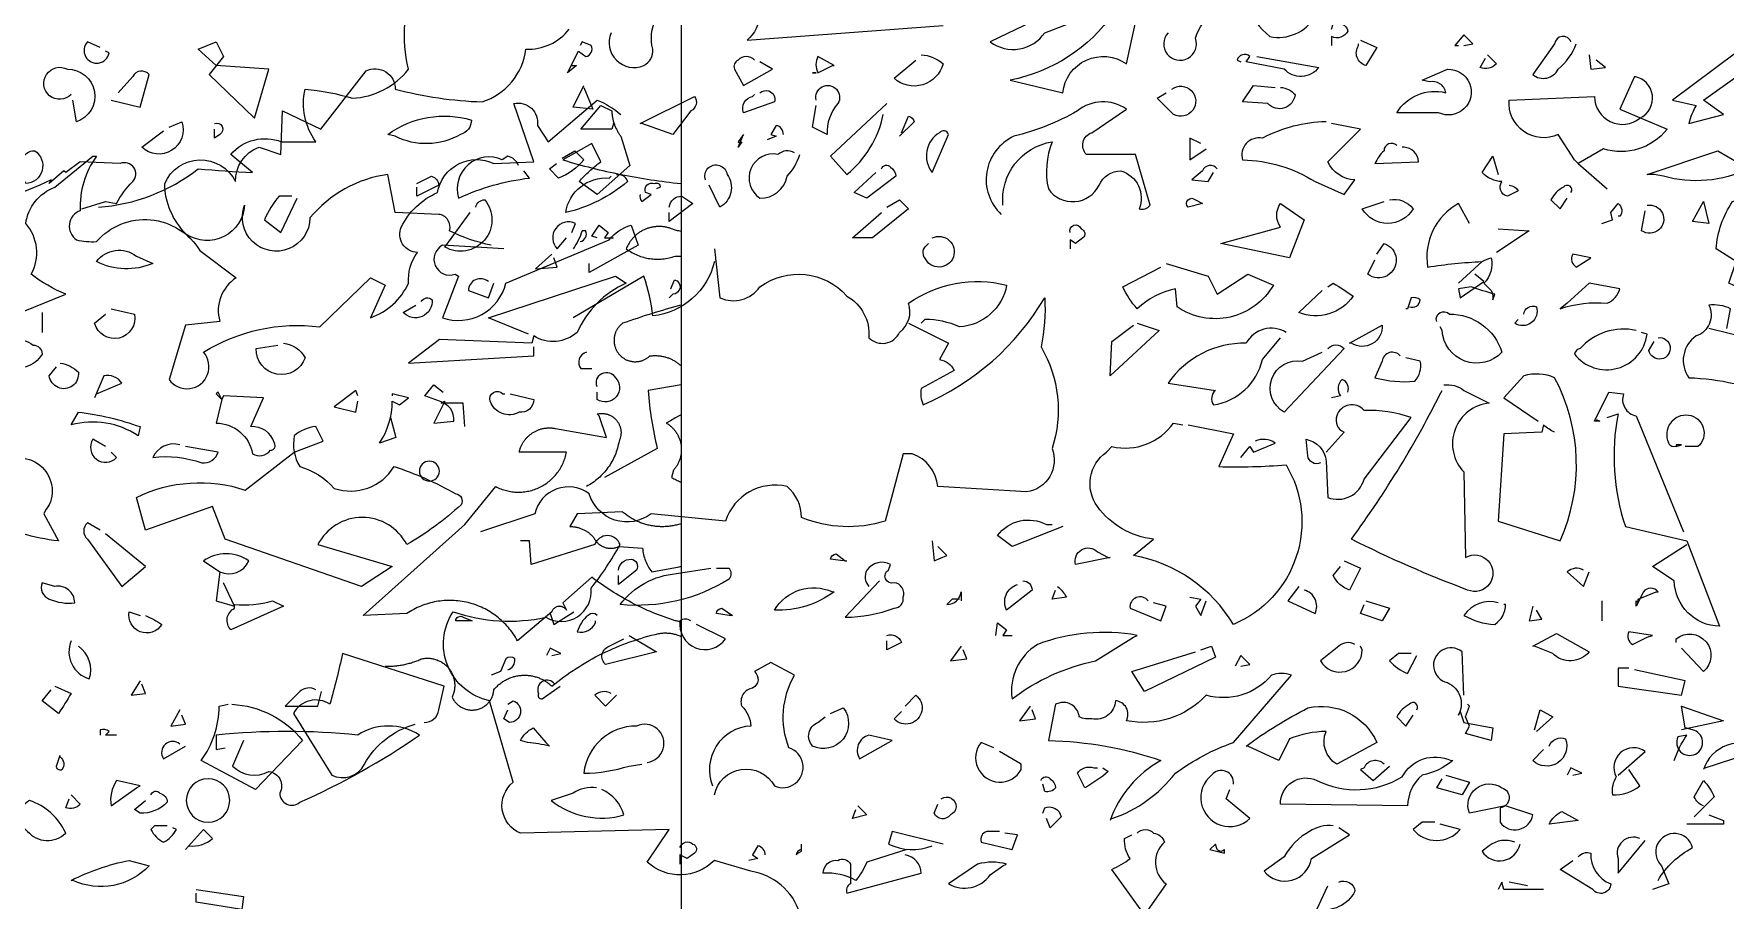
# Model space of a CAD drawing. Header units: millimetres. Extents: x -100356 to 314685, y 446 to 1273965.
# Drawn here: x 236711 to 238878, y 48665 to 49775 of the extents above; entities that cross this region are included whole.
import ezdxf
from ezdxf.xclip import XClip

# ---------------------------------------------------------------- set-up
doc = ezdxf.new("R2010")
doc.units = ezdxf.units.MM
doc.header["$XCLIPFRAME"] = 2
doc.layers.add('NAM', color=3, linetype='Continuous')
doc.layers.add('section$0$植栽2', color=74, linetype='Continuous')

# ---------------------------------------------------------------- blocks, each defined once
blk = doc.blocks.new('section$0$A$C07C5541A')
for points in [[(827, 1584.3, -0.149078), (735.7, 1619.2, -0.00444), (685.9, 1615.9), (705.8, 1632.5, 0.319336), (659.3, 1644.1), (627.8, 1644.1, 0.219635), (637.7, 1692.3, 0.051575), (594.5, 1684, -0.218246), (543.1, 1710.5, 0.076462), (546.4, 1752.1), (516.5, 1773.6), (574.6, 1786.9, 0.514618), (554.7, 1798.6, -0.140793), (511.5, 1811.8, 0.162277), (514.8, 1830.1, 0.621933), (484.9, 1798.6, -1.976807), (453.4, 1778.6), (425.1, 1816.8), (425.1, 1818.5), (433.4, 1823.5)], [(2165.6, 1549.4, 0.064346), (2203.8, 1562.7, -0.461777), (2213.7, 1577.7), (2253.6, 1579.3), (2260.2, 1614.2, -0.188416), (2331.6, 1574.4, 1.192596), (2391.4, 1586, 0.575256), (2444.6, 1559.4, 0.199295), (2464.5, 1605.9, 0.641296), (2399.7, 1607.6, 0.325729), (2378.1, 1639.1), (2358.2, 1632.5), (2356.6, 1672.3), (2321.7, 1655.7), (2280.2, 1708.9, 0.566177), (2253.6, 1692.3, -0.055374), (2173.9, 1680.6, -0.290543), (2134, 1728.8, -0.236053), (2094.2, 1747.1, 0.349014)], [(2056, 1743.8, -0.672394), (2026.1, 1713.9, -0.302765), (2017.8, 1728.8, 0.375732), (1994.5, 1775.3)], [(1926.4, 1785.3, 0.387238), (1931.4, 1737.1), (1752.1, 1750.4)], [(1546.1, 1743.8, -1.795151), (1521.2, 1738.8, 0.371094), (1474.7, 1768.7, -0.109772), (1453.1, 1740.4, -0.319199), (1411.6, 1758.7)], [(1647.4, 1765.3), (1708.9, 1735.5, -0.423386), (1659.1, 1743.8), (1637.5, 1752.1), (1644.1, 1760.4)], [(1396.7, 1747.1), (1395, 1752.1, 0.5), (1381.7, 1745.4, 0.4142), (1396.7, 1740.4), (1396.7, 1732.1)], [(1690.6, 1700.6), (1642.5, 1689, 0.569885), (1584.3, 1715.5), (1574.4, 1760.4, -0.225418), (1596, 1762, 0.195343), (1690.6, 1700.6)], [(825.4, 1730.5), (837, 1735.5, -1.333328), (817.1, 1725.5), (820.4, 1727.1)], [(1014.7, 1695.6), (1013, 1693.9, 0.099014), (993.1, 1717.2), (979.8, 1732.1, -0.17128), (1006.4, 1740.4), (1084.4, 1682.3), (1062.9, 1677.3, -0.07106), (1069.5, 1660.7), (1037.9, 1669), (1056.2, 1682.3), (1023, 1705.6), (1014.7, 1702.2)], [(1177.4, 1735.5, -0.780762), (1192.4, 1733.8), (1212.3, 1705.6, -0.482147), (1189.1, 1710.5, -0.128281), (1172.5, 1733.8)], [(1370.1, 1737.1), (1355.1, 1730.5), (1365.1, 1713.9, 0.514618), (1371.8, 1732.1), (1371.8, 1733.8)], [(2092.5, 1713.9), (2087.5, 1713.9), (2095.8, 1707.2), (2085.9, 1727.1), (2079.2, 1722.2, -0.535172), (2074.2, 1732.1), (2082.5, 1735.5), (2084.2, 1732.1)], [(1253.8, 1723.8), (1245.5, 1715.5, 0.302765), (1260.5, 1712.2), (1255.5, 1720.5)], [(1464.8, 1722.2), (1408.3, 1712.2, 0.475433), (1439.8, 1710.5), (1474.7, 1717.2), (1471.4, 1722.2, -0.566177), (1483, 1718.8), (1479.7, 1717.2)], [(1772, 1723.8, 0.162277), (1752.1, 1715.5, 0.561798), (1796.9, 1702.2), (1777, 1718.8)], [(1853.4, 1713.9), (1851.7, 1713.9), (1866.6, 1722.2, -0.248367), (1866.6, 1707.2), (1853.4, 1713.9)], [(1924.8, 1718.8, -0.449051), (1939.7, 1718.8, -0.4142), (1943, 1710.5), (1934.7, 1695.6), (1908.2, 1710.5), (1919.8, 1717.2)], [(815.4, 1682.3), (788.8, 1675.7), (780.5, 1705.6, -0.548935), (795.5, 1703.9), (808.8, 1689)], [(851.9, 1687.3, 2), (855.3, 1710.5, 0.855453), (847, 1662.4), (850.3, 1682.3)], [(1114.3, 1665.7, -0.730225), (1119.3, 1703.9), (1132.6, 1674), (1089.4, 1655.7, 0.310577), (1147.6, 1637.5), (1170.8, 1624.2), (1174.1, 1627.5), (1189.1, 1650.8, 0.580322), (1233.9, 1682.3), (1155.9, 1685.6, -0.629608), (1114.3, 1665.7)], [(1313.6, 1700.6), (1290.4, 1710.5, 1.275894), (1298.7, 1670.7), (1336.9, 1670.7, 0.324829), (1292, 1689, -0.439896), (1307, 1698.9), (1313.6, 1700.6)], [(1443.2, 1693.9, 0.201935), (1429.9, 1687.3, 0.646576), (1454.8, 1679), (1478, 1680.6), (1468.1, 1695.6), (1448.1, 1693.9)], [(1542.8, 1692.3, 1.80748), (1541.1, 1669), (1556.1, 1684), (1547.8, 1689)], [(1868.3, 1682.3, 1.489532), (1848.4, 1679, -0.193741), (1858.3, 1650.8), (1871.6, 1657.4), (1868.3, 1677.3)], [(1919.8, 1689, 0.236053), (1911.5, 1690.6, 0.4142), (1906.5, 1680.6), (1934.7, 1670.7, 0.480621), (1926.4, 1685.6), (1924.8, 1687.3)], [(355.4, 1660.7), (357.1, 1655.7), (385.3, 1655.7), (367, 1677.3), (357.1, 1672.3, -0.15036), (348.8, 1649.1), (340.4, 1622.5), (370.3, 1596), (386.9, 1607.6, 0.055374), (367, 1625.8), (375.3, 1642.5), (401.9, 1627.5, -0.047333), (293.9, 1605.9), (244.1, 1594.3, 0.443146), (302.3, 1564.4, -0.4142), (343.8, 1546.1, -0.249512), (298.9, 1539.5), (245.8, 1539.5, -0.232986), (272.4, 1507.9, -0.401794), (229.2, 1501.3), (114.6, 1521.2, 0.594254), (184.3, 1493, -0.75), (210.9, 1453.1), (197.6, 1446.5, 0.076462), (239.1, 1443.2), (240.8, 1454.8), (270.7, 1443.2, -0.250702), (293.9, 1494.6, -0.017838), (347.1, 1478, -1.06012), (322.2, 1448.1, 0.374222), (284, 1423.2), (323.8, 1416.6, -0.040161), (315.5, 1363.4), (363.7, 1336.9)], [(842, 1582.7), (820.4, 1589.3), (810.4, 1587.6, 0.08429), (795.5, 1607.6, -0.803635), (807.1, 1624.2), (843.6, 1625.8), (856.9, 1615.9), (858.6, 1617.5), (871.9, 1605.9), (870.2, 1609.2, 0.051575), (954.9, 1579.3, -0.573578)], [(943.3, 1469.7), (856.9, 1504.6, 0.062256), (888.5, 1522.9, -0.318115), (893.5, 1569.4, 0.270126), (866.9, 1602.6), (832, 1630.8), (828.7, 1630.8, -0.17128), (843.6, 1581, -0.618027), (847, 1554.4, -0.082748), (828.7, 1552.8, 0.506699), (734, 1544.5), (700.8, 1519.6, -0.333328), (715.8, 1479.7), (747.3, 1476.4), (762.3, 1426.6, -1.053284), (730.7, 1451.5, 0.173203), (624.4, 1474.7), (577.9, 1519.6), (564.6, 1512.9), (577.9, 1483, -0.202301), (543.1, 1514.6, 0.178345), (534.8, 1542.8, 0.535172), (549.7, 1566.1, 0.178864), (516.5, 1597.6, 0.5), (465, 1624.2), (428.5, 1625.8), (446.7, 1679, 0.528015), (425.1, 1659.1), (415.2, 1644.1), (370.3, 1682.3, 0.078461), (348.8, 1669)], [(1697.3, 1586, 0.393753), (1652.4, 1644.1, -0.148178), (1655.7, 1600.9, -0.568817), (1609.2, 1604.3, 0.302765), (1589.3, 1617.5, 0.445358), (1572.7, 1582.7, -0.302765), (1562.7, 1586), (1576, 1632.5), (1620.9, 1632.5, 0.557053), (1615.9, 1652.4), (1584.3, 1674, -0.334427), (1629.2, 1672.3, 0.069855), (1687.3, 1649.1, -0.532242), (1698.9, 1577.7)], [(1803.5, 1679), (1855, 1630.8), (1840.1, 1614.2, -0.173294), (1806.9, 1669)], [(2027.7, 1660.7), (2029.4, 1660.7), (1979.6, 1685.6, 0.45993), (1982.9, 1672.3), (1999.5, 1650.8), (2027.7, 1660.7)], [(720.8, 1660.7, 0.953506), (715.8, 1650.8), (720.8, 1647.4), (720.8, 1655.7)], [(762.3, 1657.4), (750.6, 1662.4, 0.789307), (787.2, 1639.1), (767.3, 1654.1)], [(1401.6, 1662.4, -0.114807), (1459.8, 1647.4, -0.566177), (1478, 1627.5, 0.137833), (1411.6, 1607.6), (1385, 1596), (1375.1, 1609.2, 0.276978), (1400, 1625.8), (1370.1, 1655.7), (1396.7, 1660.7)], [(1790.3, 1652.4), (1783.6, 1667.4, 0.333328), (1778.6, 1662.4), (1791.9, 1649.1)], [(1898.2, 1650.8, -0.343094), (1904.8, 1659.1), (1909.8, 1650.8), (1904.8, 1649.1), (1913.1, 1645.8)], [(2260.2, 1650.8, 0.234818), (2183.8, 1664, 0.33754), (2193.8, 1650.8, 0.251907), (2253.6, 1649.1), (2260.2, 1650.8)], [(1336.9, 1640.8, -0.663971), (1348.5, 1635.8, -0.105927), (1356.8, 1624.2), (1316.9, 1625.8, -0.380188), (1330.2, 1639.1), (1331.9, 1639.1)], [(1762, 1615.9), (1747.1, 1650.8, -0.618027), (1755.4, 1652.4, -0.456024), (1762, 1615.9)], [(896.8, 1627.5, 0.355026), (885.2, 1635.8, 0.727982), (893.5, 1605.9), (901.8, 1620.9), (900.1, 1622.5)], [(1101.1, 1614.2), (1107.7, 1614.2), (1042.9, 1635.8), (1014.7, 1619.2, 0.179413), (1092.8, 1612.6), (1101.1, 1614.2)], [(1233.9, 1604.3, 0.236053), (1225.6, 1599.3), (1235.6, 1594.3, 0.535172), (1240.6, 1607.6, 0.184647), (1258.8, 1615.9), (1248.9, 1630.8), (1243.9, 1614.2)], [(1888.2, 1634.1, -0.323349), (1903.2, 1632.5, -0.828461), (1919.8, 1592.6, -0.373596), (1894.9, 1612.6, -0.120438), (1883.3, 1632.5)], [(2100.8, 1629.2), (2089.2, 1635.8), (2080.9, 1627.5, 0.128281), (2104.1, 1610.9), (2112.4, 1619.2), (2105.8, 1624.2)], [(2140.7, 1622.5, -0.265564), (2150.6, 1630.8), (2155.6, 1627.5, -0.651062), (2195.5, 1592.6, 0.077942), (2130.7, 1610.9), (2135.7, 1617.5)], [(935, 1620.9), (925, 1624.2, 0.442368), (923.4, 1612.6, -0.106598), (991.4, 1577.7, -0.5336), (1016.4, 1541.1), (983.1, 1531.2), (993.1, 1496.3), (1033, 1514.6), (1026.3, 1534.5), (1044.6, 1546.1, 0.126938), (1029.6, 1589.3), (940, 1619.2)], [(1501.3, 1619.2, -0.618027), (1514.6, 1617.5), (1524.5, 1609.2), (1509.6, 1607.6), (1504.6, 1615.9)], [(1808.5, 1619.2, 0.618027), (1800.2, 1620.9, 0.236053), (1795.2, 1612.6), (1821.8, 1592.6), (1833.4, 1597.6), (1813.5, 1615.9)], [(1969.6, 1609.2, 1.099762), (1949.7, 1614.2, 0.447098), (1956.3, 1584.3), (1966.3, 1604.3)], [(2051, 1614.2, 0.386597), (2041, 1607.6, 0.118042), (2097.5, 1579.3, 0.392899), (2057.6, 1610.9), (2056, 1612.6)], [(2233.7, 1605.9), (2220.4, 1612.6, 0.343094), (2213.7, 1604.3), (2233.7, 1594.3), (2233.7, 1602.6)], [(1177.4, 1597.6, -1), (1184.1, 1602.6, -0.155243), (1195.7, 1591), (1187.4, 1582.7), (1180.8, 1592.6)], [(2029.4, 1596, -0.236053), (2027.7, 1589.3), (2019.4, 1596), (2024.4, 1597.6, 0.677032), (2016.1, 1605.9, 0.618027), (2011.1, 1602.6), (2014.5, 1600.9)], [(481.6, 1584.3, 0.343094), (473.3, 1591, 0.834564), (509.8, 1547.8), (486.6, 1579.3)], [(1107.7, 1586, 1.49321), (1112.7, 1562.7), (1109.4, 1581)], [(1149.2, 1569.4), (1139.3, 1572.7), (1140.9, 1579.3), (1134.3, 1587.6, 0.442368), (1132.6, 1576), (1134.3, 1576)], [(1270.4, 1569.4), (1280.4, 1587.6, -0.316086), (1308.6, 1529.5, 0.02652), (1258.8, 1534.5, 0.07106), (1250.5, 1537.8, 0.265564), (1257.2, 1514.6), (1250.5, 1507.9, 0.162277), (1248.9, 1499.6), (1247.2, 1504.6, 0.015137), (1268.8, 1511.3), (1280.4, 1509.6), (1278.8, 1501.3), (1257.2, 1516.2), (1265.5, 1522.9)], [(1343.5, 1591, 0.286789), (1321.9, 1582.7, 0.571426), (1368.4, 1582.7), (1348.5, 1589.3)], [(1498, 1551.1), (1443.2, 1566.1, 0.323349), (1443.2, 1587.6), (1421.6, 1572.7), (1434.9, 1537.8), (1498, 1551.1)], [(1514.6, 1587.6), (1527.9, 1584.3, 1), (1521.2, 1591), (1514.6, 1587.6)], [(2002.8, 1584.3, 0.380188), (1991.2, 1594.3), (1981.2, 1587.6), (2002.8, 1571), (2002.8, 1579.3)], [(2348.3, 1594.3), (2359.9, 1594.3, -0.078461), (2373.2, 1572.7), (2358.2, 1561.1), (2343.3, 1592.6)], [(393.6, 1561.1), (390.3, 1569.4, -0.838196), (406.9, 1546.1), (398.6, 1556.1)], [(1635.8, 1561.1, 1), (1625.8, 1564.4, 0.618027), (1624.2, 1556.1), (1630.8, 1551.1), (1635.8, 1554.4), (1635.8, 1546.1)], [(2154, 1546.1), (2210.4, 1549.4, -0.925018), (2198.8, 1522.9), (2195.5, 1521.2), (2210.4, 1483, -0.438248), (2152.3, 1514.6), (2057.6, 1554.4, 0.165543), (2037.7, 1567.7), (2031.1, 1549.4), (2075.9, 1524.5), (2075.9, 1532.8)], [(1355.1, 1541.1), (1348.5, 1551.1, 1.188446), (1363.4, 1522.9), (1356.8, 1536.2)], [(1762, 1556.1, 2.475403), (1768.7, 1537.8, 0.4142), (1767, 1549.4), (1765.3, 1551.1)], [(2084.2, 1552.8, -0.489075), (2079.2, 1562.7), (2082.5, 1562.7, 0.080124), (2090.8, 1546.1)], [(777.2, 1532.8, 0.224854), (828.7, 1534.5, 0.4142), (792.2, 1539.5), (777.2, 1532.8)], [(1159.2, 1537.8), (1175.8, 1541.1, -0.4142), (1172.5, 1529.5), (1159.2, 1537.8)], [(1547.8, 1532.8), (1509.6, 1521.2), (1501.3, 1504.6), (1473.1, 1522.9), (1449.8, 1512.9, 0.437134), (1537.8, 1493), (1539.5, 1509.6, -0.131729), (1574.4, 1491.3, 0.077942), (1587.6, 1511.3), (1552.8, 1529.5)], [(1961.3, 1546.1), (1956.3, 1501.3, -0.361557), (1919.8, 1511.3, 0.389557), (1840.1, 1502.9, 0.294418), (1820.1, 1464.8, -0.523941), (1791.9, 1469.7, -0.32045), (1783.6, 1496.3, 0.221481), (1693.9, 1512.9, 0.346878), (1737.1, 1474.7, -0.111496), (1768.7, 1481.4), (1772, 1478)], [(1961.3, 1534.5, 0.315689), (2017.8, 1484.7, -0.063232), (2026.1, 1521.2), (2090.8, 1483)], [(433.4, 1468.1), (470, 1483), (353.7, 1521.2), (343.8, 1514.6, -0.189194), (388.6, 1469.7, 0.331253), (428.5, 1466.4), (430.1, 1459.8), (514.8, 1463.1), (543.1, 1441.5), (428.5, 1448.1), (428.5, 1456.4)], [(470, 1516.2, -0.630219), (488.3, 1507.9), (470, 1501.3), (465, 1514.6)], [(2001.2, 1509.6), (1997.8, 1517.9, 0.867294), (1999.5, 1504.6), (2002.8, 1501.3)], [(1180.8, 1496.3), (1187.4, 1491.3, 0.105927), (1144.2, 1496.3, -0.219635), (1132.6, 1509.6), (1160.8, 1514.6), (1180.8, 1496.3)], [(1400, 1511.3), (1395, 1514.6, 0.023788), (1376.7, 1502.9, 0.355225), (1426.6, 1488), (1405, 1507.9)], [(531.4, 1498, 0.489075), (521.5, 1499.6, 0.716583), (548, 1488), (536.4, 1494.6)], [(815.4, 1491.3), (793.8, 1486.3, 0.968002), (830.4, 1478), (820.4, 1486.3)], [(1034.6, 1473.1), (1031.3, 1491.3, -0.140045), (1051.2, 1494.6, 0.45993), (1062.9, 1466.4, -0.419449), (1069.5, 1428.2, 0.092926), (988.1, 1409.9, -0.129364), (930, 1418.3), (973.2, 1448.1, 0.362045), (1016.4, 1464.8), (1051.2, 1473.1)], [(1220.6, 1486.3, 0.5), (1209, 1493, 0.703491), (1228.9, 1478), (1225.6, 1481.4)], [(1300.3, 1479.7, 0.831802), (1288.7, 1486.3, 0.332077), (1240.6, 1451.5, 0.657257), (1295.4, 1471.4), (1297, 1474.7)], [(1325.3, 1493, -0.5), (1315.3, 1499.6, -0.236053), (1323.6, 1501.3), (1326.9, 1491.3), (1328.6, 1491.3)], [(1783.6, 1478), (1747.1, 1459.8), (1755.4, 1444.8, 0.265564), (1742.1, 1434.9), (1772, 1418.3, -0.162277), (1770.3, 1403.3, -0.159088), (1659.1, 1501.3, 0.06636), (1662.4, 1456.4, 0.215668), (1652.4, 1363.4, 0.486023), (1675.7, 1323.6), (1757, 1328.6, -0.302765), (1780.3, 1358.5), (1788.6, 1358.5), (1805.2, 1297, 0.17569), (1881.6, 1300.3, -0.217575), (1894.9, 1328.6, -0.389542), (1951.3, 1297), (2019.4, 1303.7, 0.528137), (2075.9, 1321.9, -0.544403), (2125.7, 1303.7), (2175.5, 1287.1)], [(1117.7, 1471.4, -0.272293), (1169.1, 1454.8, -0.333328), (1174.1, 1449.8, -0.666397), (1107.7, 1468.1), (1112.7, 1469.7)], [(1378.4, 1459.8), (1380.1, 1459.8), (1350.2, 1476.4, 0.618027), (1378.4, 1459.8)], [(1438.2, 1469.7, -0.427887), (1474.7, 1459.8, -0.250244), (1546.1, 1423.2), (1502.9, 1416.6, -0.369919), (1504.6, 1403.3, -0.308914), (1459.8, 1444.8), (1443.2, 1464.8)], [(657.6, 1459.8, 0.236053), (637.7, 1446.5, 0.857101), (682.6, 1454.8), (662.6, 1458.1)], [(905.1, 1463.1, 0.205246), (886.8, 1458.1, 0.4142), (878.5, 1449.8, 0.394608), (911.7, 1439.8), (918.4, 1453.1), (910.1, 1459.8)], [(1097.7, 1464.8, 2.314423), (1106, 1453.1), (1101.1, 1461.4)], [(1400, 1454.8, 0.449051), (1385, 1454.8), (1439.8, 1396.7, 0.85083), (1423.2, 1443.2), (1405, 1451.5)], [(380.3, 1451.5, -0.535172), (385.3, 1436.5), (375.3, 1436.5)], [(861.9, 1441.5, 0.173203), (845.3, 1433.2, 1), (871.9, 1429.9), (865.2, 1438.2)], [(1333.6, 1448.1, -0.659393), (1350.2, 1443.2), (1356.8, 1428.2, -0.090164), (1320.3, 1424.9, -0.236053), (1315.3, 1443.2), (1328.6, 1446.5)], [(220.9, 1336.9, 0.402542), (197.6, 1348.5), (171.1, 1350.2), (167.7, 1365.1, 1.012268), (171.1, 1401.6), (189.3, 1428.2), (234.2, 1409.9, 0.108231), (202.6, 1396.7, 0.057495), (257.4, 1375.1), (275.7, 1405, 0.016647), (307.2, 1386.7, 0.476532), (300.6, 1343.5), (302.3, 1336.9, -0.204269), (230.8, 1328.6, -0.618027), (227.5, 1335.2), (244.1, 1355.1, -0.040466), (259.1, 1330.2), (257.4, 1323.6)], [(370.3, 1419.9, 0.967209), (353.7, 1428.2, 0.904984), (370.3, 1408.3), (370.3, 1414.9)], [(828.7, 1413.3), (805.4, 1423.2, -0.302765), (822.1, 1429.9), (830.4, 1409.9)], [(1192.4, 1378.4, 0.090164), (1202.4, 1385), (1204, 1378.4), (1238.9, 1376.7), (1243.9, 1297), (1187.4, 1278.8, -0.233078), (1192.4, 1428.2, -0.17128), (1220.6, 1429.9), (1238.9, 1409.9), (1207.3, 1388.4)], [(1381.7, 1414.9, -0.4142), (1386.7, 1426.6, -0.395447), (1388.4, 1411.6), (1396.7, 1409.9)], [(450.1, 1413.3), (428.5, 1408.3, 0.463791), (441.8, 1396.7, 0.468369), (468.3, 1406.6, 0.831802), (456.7, 1413.3), (455, 1413.3)], [(491.6, 1383.4), (493.2, 1405), (513.2, 1405), (509.8, 1406.6), (519.8, 1386.7), (501.5, 1388.4, -0.367569), (514.8, 1406.6), (528.1, 1411.6), (519.8, 1421.6), (511.5, 1414.9)], [(559.7, 1391.7), (554.7, 1373.4), (569.6, 1368.4, -0.148178), (558, 1406.6), (551.4, 1403.3), (543.1, 1409.9), (558, 1413.3), (558, 1411.6)], [(714.1, 1408.3), (719.1, 1386.7, 0.363541), (685.9, 1358.5, -0.369919), (669.3, 1361.8, -0.618027), (665.9, 1368.4, -0.357574), (687.5, 1383.4), (675.9, 1409.9), (712.4, 1411.6), (714.1, 1408.3), (717.4, 1414.9), (719.1, 1413.3), (714.1, 1408.3)], [(1154.2, 1390), (1150.9, 1388.4), (1155.9, 1388.4), (1142.6, 1414.9), (1129.3, 1413.3, -0.457672), (1117.7, 1393.3), (1074.5, 1287.1)], [(1293.7, 1421.6, 0.205246), (1275.4, 1416.6), (1252.2, 1405, -0.624557), (1275.4, 1341.9), (1273.8, 1263.8, 1.612503), (1272.1, 1233.9, 0.02623), (1378.4, 1280.4, -0.042603), (1295.4, 1416.6)], [(564.6, 1164.2, -0.116058), (531.4, 1170.8, 0.630219), (503.2, 1135.9, -0.781662), (465, 1142.6, 0.436066), (411.9, 1145.9, 0.116776), (313.9, 1194.1, 0.212204), (287.3, 1187.4, -0.514618), (298.9, 1205.7, 0.086166), (375.3, 1245.5), (401.9, 1222.3), (398.6, 1215.6, -0.618027), (411.9, 1214), (443.4, 1187.4, -0.444), (544.7, 1212.3), (584.6, 1210.7), (491.6, 1293.7), (463.3, 1328.6, -0.507645), (398.6, 1360.1), (441.8, 1360.1, 0.40921), (408.5, 1381.7), (362, 1373.4), (368.7, 1393.3), (370.3, 1395, 0.634888), (350.4, 1370.1, 0.233185), (380.3, 1328.6)], [(790.5, 1375.1, -0.214951), (851.9, 1385), (845.3, 1396.7, 0.05574), (788.8, 1383.4), (790.5, 1375.1)], [(1144.2, 1391.7), (1134.3, 1395, -0.128494), (1127.6, 1292), (1071.2, 1278.8), (1041.3, 1200.7, 0.400543), (1082.8, 1242.2), (1102.7, 1255.5), (1071.2, 1275.4)], [(1081.1, 1365.1, 0.4142), (1087.8, 1368.4, 0.265564), (1086.1, 1386.7, 1.142181), (1061.2, 1365.1), (1072.8, 1365.1)], [(1406.6, 1350.2, 0.5), (1418.3, 1356.8), (1419.9, 1371.8, 0.343094), (1401.6, 1351.8), (1400, 1318.6, -0.445358), (1366.8, 1335.2), (1323.6, 1391.7, -0.087051), (1366.8, 1398.3, -0.590881), (1391.7, 1393.3, -0.4142), (1385, 1378.4), (1401.6, 1360.1)], [(647.7, 1360.1), (621.1, 1370.1), (627.8, 1383.4, -0.162277), (647.7, 1375.1, -0.18132), (642.7, 1346.8, 0.147141), (611.1, 1326.9, -0.350769), (556.3, 1346.8, 0.052475), (499.9, 1321.9, 0.535172), (494.9, 1312, 0.055542), (544.7, 1275.4, -0.612427), (626.1, 1275.4), (558, 1255.5), (586.2, 1237.2), (710.8, 1280.4), (722.4, 1310.3), (783.9, 1288.7), (792.2, 1318.6, 0.197311), (692.5, 1325.3), (647.7, 1360.1)], [(1527.9, 1385), (1486.3, 1376.7), (1499.6, 1346.8, -0.027756), (1438.2, 1348.5, 0.458389), (1486.3, 1202.4, -0.215485), (1577.7, 1265.5), (1559.4, 1280.4, 0.208542), (1610.9, 1310.3, 0.417313), (1602.6, 1360.1), (1597.6, 1365.1, -0.302765), (1541.1, 1386.7), (1532.8, 1385)], [(752.3, 1366.8, -0.375732), (777.2, 1355.1, 0.123093), (732.4, 1350.2, -0.364258), (717.4, 1360.1), (747.3, 1365.1)], [(820.4, 1365.1), (832, 1371.8, -0.914551), (810.4, 1355.1), (815.4, 1360.1)], [(1479.7, 1355.1), (1471.4, 1365.1), (1468.1, 1360.1), (1448.1, 1368.4, -0.265564), (1466.4, 1370.1)], [(966.5, 1255.5, 0.037674), (1013, 1293.7, 0.104523), (921.7, 1345.2, 0.846619), (871.9, 1312, -0.062256), (876.9, 1303.7), (863.6, 1278.8, 0.077942), (928.3, 1297, -0.329193), (983.1, 1268.8)], [(240.8, 1268.8), (239.1, 1268.8, -0.051575), (284, 1298.7, 0.312622), (347.1, 1305.3), (388.6, 1303.7), (395.3, 1292, 0.218246), (373.7, 1282.1, -0.4142), (350.4, 1273.8), (328.8, 1272.1, -0.148804), (320.5, 1250.5, -0.0289), (240.8, 1268.8)], [(825.4, 1288.7), (837, 1295.4, -0.449051), (837, 1280.4), (805.4, 1237.2), (783.9, 1255.5), (820.4, 1285.4)], [(1642.5, 1292), (1689, 1273.8), (1702.2, 1283.7, 0.376709), (1657.4, 1293.7), (1652.4, 1293.7)], [(1600.9, 1263.8), (1599.3, 1263.8), (1630.8, 1257.2, 0.778244), (1610.9, 1268.8), (1600.9, 1263.8)], [(2182.2, 840.3, 0.028854), (2114.1, 858.6, -0.099014), (2051, 851.9, 0.227432), (2085.9, 910.1, 0.276978), (2054.3, 893.5, -0.265564), (2006.1, 880.2, -0.560715), (1964.6, 906.8), (1966.3, 910.1), (1883.3, 938.3, -0.285431), (1928.1, 976.5), (1961.3, 986.5, 0.404877), (2022.8, 984.8), (2002.8, 1014.7), (2139, 1011.4, 0.570038), (2145.6, 1057.9), (2167.2, 1132.6, 0.530762), (2200.5, 1214, -0.137939), (2115.8, 1209, -0.618027), (2074.2, 1235.6, -0.039932), (2047.7, 1275.4, -0.714279), (2070.9, 1275.4), (2129, 1257.2), (2130.7, 1278.8), (2139, 1278.8)], [(715.8, 1250.5, -0.4142), (689.2, 1260.5, -0.32045), (730.7, 1260.5), (715.8, 1250.5)], [(1385, 1260.5), (1370.1, 1253.8), (1380.1, 1233.9, 0.209167), (1395, 1247.2), (1388.4, 1255.5)], [(1810.2, 1242.2), (1841.7, 1209, -0.088959), (1796.9, 1217.3, -0.463791), (1788.6, 1227.3, -0.480621), (1796.9, 1240.6, 0.923187), (1801.9, 1252.2), (1800.2, 1257.2, -0.38205), (1821.8, 1252.2, -0.323349), (1820.1, 1237.2)], [(1843.4, 1260.5), (1855, 1262.1, 0.333328), (1850, 1267.1), (1841.7, 1260.5), (1840.1, 1260.5)], [(2049.3, 1252.2, 0.380188), (2037.7, 1262.1, 0.535172), (2032.7, 1252.2), (2049.3, 1238.9), (2049.3, 1247.2)], [(848.6, 1222.3, -0.45993), (866.9, 1237.2), (878.5, 1240.6, -0.4142), (871.9, 1225.6, -0.140045), (848.6, 1222.3)], [(1165.8, 1252.2, -0.323349), (1180.8, 1250.5), (1165.8, 1237.2), (1160.8, 1250.5)], [(1679, 1242.2, 0.4142), (1670.7, 1233.9), (1693.9, 1215.6, 0.468369), (1684, 1238.9)], [(1959.6, 1253.8), (1948, 1253.8, 0.333328), (1948, 1243.9, 0.165436), (2047.7, 1220.6, 0.214035), (1996.2, 1248.9), (1964.6, 1253.8)], [(702.5, 1220.6, -0.090164), (667.6, 1223.9), (657.6, 1219), (705.8, 1197.4, 0.482834), (702.5, 1217.3), (702.5, 1219)], [(1099.4, 1232.3), (1097.7, 1232.3, -0.5), (1111, 1232.3), (1117.7, 1219), (1117.7, 1223.9), (1116, 1222.3), (1116, 1225.6), (1099.4, 1232.3)], [(1243.9, 1222.3, -0.315216), (1275.4, 1210.7, -0.119873), (1247.2, 1202.4, -0.253922), (1237.2, 1220.6), (1238.9, 1220.6)], [(1426.6, 1237.2), (1436.5, 1223.9), (1411.6, 1212.3, -0.468369), (1421.6, 1233.9)], [(1564.4, 1223.9, -0.763794), (1581, 1217.3), (1552.8, 1205.7), (1547.8, 1219), (1559.4, 1222.3)], [(1647.4, 1237.2, 0.099014), (1639.1, 1227.3), (1652.4, 1225.6), (1649.1, 1233.9)], [(1737.1, 1225.6), (1743.8, 1225.6), (1748.7, 1220.6, -0.386597), (1735.5, 1232.3), (1735.5, 1223.9)], [(1853.4, 1232.3), (1851.7, 1232.3, 0.175018), (1906.5, 1215.6, 0.377228), (1853.4, 1232.3)], [(370.3, 1210.7, -0.4142), (378.6, 1210.7, -0.162277), (388.6, 1195.7, -0.362045), (372, 1204), (372, 1205.7)], [(486.6, 1205.7), (499.9, 1205.7, 0.618027), (493.2, 1209), (484.9, 1205.7), (486.6, 1205.7)], [(783.9, 1210.7, 0.038391), (768.9, 1202.4, 0.836487), (798.8, 1214), (788.8, 1210.7)], [(1948, 1210.7), (1959.6, 1212.3, 0.333328), (1954.7, 1217.3), (1944.7, 1210.7), (1948, 1210.7)], [(1081.1, 1185.8), (1081.1, 1189.1, 0.996338), (1056.2, 1159.2), (1076.1, 1180.8)], [(1107.7, 1190.7), (1102.7, 1192.4), (1124.3, 1195.7, -0.4142), (1121, 1184.1), (1107.7, 1190.7)], [(1210.7, 1182.4), (1212.3, 1182.4), (1190.7, 1194.1), (1160.8, 1177.4, 0.449051), (1194.1, 1175.8), (1210.7, 1182.4)], [(1577.7, 1190.7), (1574.4, 1192.4, -0.135239), (1665.7, 1184.1, -0.300735), (1689, 1134.3, 0.110443), (1612.6, 1169.1), (1577.7, 1190.7)], [(1803.5, 1192.4, 0.4142), (1790.3, 1185.8), (1803.5, 1179.1), (1803.5, 1187.4)], [(1982.9, 1205.7, -0.333328), (1992.9, 1205.7, -0.786774), (1951.3, 1189.1), (1977.9, 1202.4)], [(2039.4, 1192.4), (2014.5, 1177.4), (2061, 1165.8, 0.582718), (2057.6, 1182.4), (2044.3, 1189.1)], [(851.9, 1187.4, -0.445358), (835.3, 1152.5, -0.333328), (845.3, 1182.4)], [(1275.4, 1137.6), (1277.1, 1177.4, -1.2724), (1290.4, 1149.2, 0.433731), (1280.4, 1119.3), (1278.8, 1122.6), (1275.4, 1112.7), (1248.9, 1107.7), (1250.5, 1096.1), (1273.8, 1102.7), (1270.4, 1109.4), (1273.8, 1117.7), (1270.4, 1127.6), (1272.1, 1129.3)], [(1375.1, 1184.1, -0.323349), (1390, 1182.4), (1406.6, 1169.1, -0.766891), (1368.4, 1179.1), (1370.1, 1182.4)], [(1323.6, 1175.8), (1335.2, 1175.8), (1343.5, 1169.1, -0.116058), (1326.9, 1157.5), (1318.6, 1174.1)], [(1961.3, 1046.3, 0.704712), (1906.5, 1054.6, -1.057755), (1893.2, 1089.4, 0.223801), (1888.2, 1155.9), (1909.8, 1167.5), (1924.8, 1159.2, 0.548935), (1926.4, 1144.2, -0.468369), (1936.4, 1127.6, 0.197815), (1928.1, 1109.4, -0.517639), (1963, 1054.6)], [(2150.6, 1160.8, -0.350769), (2144, 1170.8, -0.4142), (2152.3, 1170.8), (2157.3, 1159.2), (2165.6, 1155.9)], [(2227, 1112.7, -0.386597), (2213.7, 1124.3), (2208.8, 1145.9), (2301.8, 1175.8, 0.016891), (2313.4, 1129.3, -0.447098), (2346.6, 1121), (2311.7, 1064.5, -0.4142), (2281.8, 1074.5, 0.201935), (2235.3, 1111)], [(866.9, 1145.9), (851.9, 1139.3, 0.023788), (863.6, 1121), (878.5, 1132.6), (870.2, 1142.6)], [(1597.6, 1024.7, -0.146759), (1539.5, 1066.2, 0.073212), (1486.3, 1094.4), (1433.2, 1155.9, -0.183273), (1451.5, 1155.9, 0.295303), (1511.3, 1137.6, 0.261124), (1584.3, 1114.3, -0.535172), (1594.3, 1132.6, 0.467392), (1615.9, 1116, 0.123093), (1627.5, 1117.7, -0.441483), (1644.1, 1130.9), (1649.1, 1129.3), (1655.7, 1096.1, 0.078186), (1552.8, 1077.8, -0.18045), (1599.3, 1023)], [(2107.5, 1147.6, -0.92012), (2122.4, 1139.3, -0.618027), (2119.1, 1134.3), (2102.5, 1145.9)], [(627.8, 1142.6, -0.323349), (642.7, 1140.9), (656, 1127.6), (626.1, 1127.6), (622.8, 1140.9)], [(1318.6, 1124.3, -1), (1325.3, 1129.3, -0.155243), (1336.9, 1117.7), (1328.6, 1109.4), (1321.9, 1119.3)], [(1786.9, 1127.6), (1777, 1137.6, 1.086792), (1796.9, 1116), (1790.3, 1122.6)], [(2056, 1139.3, -0.323349), (2070.9, 1137.6), (2061, 1127.6), (2051, 1137.6)], [(2150.6, 1129.3), (2145.6, 1132.6, 0.838196), (2149, 1112.7), (2154, 1116), (2150.6, 1124.3)], [(1082.8, 1077.8, 0.080856), (1071.2, 1101.1), (1079.5, 1099.4, -2.850769), (1066.2, 1106), (1072.8, 1107.7), (1076.1, 1127.6), (1037.9, 1114.3), (1076.1, 1106)], [(1473.1, 1091.1), (1474.7, 1091.1, 0.037811), (1418.3, 1126, 0.359619), (1355.1, 1094.4), (1391.7, 1074.5, 0.369919), (1401.6, 1104.4, -0.096176), (1434.9, 1097.7), (1444.8, 1077.8), (1473.1, 1091.1)], [(1855, 1121), (1843.4, 1126, 0.792007), (1871.6, 1091.1, 0.528915), (1866.6, 1112.7), (1860, 1117.7)], [(2403.1, 1129.3, 0.214859), (2338.3, 1096.1), (2381.5, 1051.2), (2431.3, 1077.8, -0.162277), (2414.7, 1127.6), (2406.4, 1129.3)], [(694.2, 1096.1), (704.1, 1072.8, -0.33432), (670.9, 1067.8, 0.535172), (661, 1047.9, -0.630219), (642.7, 1039.6, -0.047501), (533.1, 1101.1, -0.294113), (589.6, 1101.1, -0.051315), (719.1, 1101.1), (719.1, 1087.8), (710.8, 1089.4)], [(810.4, 1101.1), (820.4, 1101.1), (817.1, 1104.4, -0.236053), (825.4, 1106), (825.4, 1101.1)], [(1801.9, 1094.4), (1798.6, 1096.1), (1820.1, 1101.1, -0.5), (1828.5, 1079.5), (1801.9, 1094.4)], [(2022.8, 1076.1, -1.166656), (2032.7, 1109.4, -0.384018), (2080.9, 1066.2, -0.071945), (2039.4, 1072.8), (2027.7, 1074.5)], [(2115.8, 1094.4), (2112.4, 1091.1, -0.027756), (2132.4, 1094.4), (2139, 1096.1, 0.155243), (2127.4, 1107.7), (2115.8, 1094.4)], [(752.3, 1092.8, -0.882782), (767.3, 1079.5), (747.3, 1091.1)], [(1054.6, 1071.2), (1003.1, 1087.8, -0.498581), (1056.2, 1069.5)], [(1134.3, 1064.5), (1109.4, 1086.1, -0.797821), (1135.9, 1062.9, -0.192581), (1139.3, 1046.3, -0.173203), (1114.3, 1054.6), (1124.3, 1069.5)], [(1197.4, 1091.1, 0.4142), (1182.4, 1097.7, 0.795181), (1212.3, 1077.8), (1202.4, 1087.8)], [(1705.6, 1089.4), (1717.2, 1094.4, -1.097076), (1680.6, 1069.5), (1680.6, 1074.5), (1700.6, 1086.1)], [(861.9, 1081.1, 0.4142), (860.3, 1069.5, 0.618027), (865.2, 1072.8), (861.9, 1082.8)], [(1287.1, 1077.8), (1285.4, 1077.8, 0.118973), (1313.6, 1064.5, -0.215668), (1326.9, 1036.3), (1443.2, 1037.9, 0.569794), (1409.9, 1059.5, -0.255783), (1331.9, 1062.9, 0.400162), (1287.1, 1077.8)], [(1348.5, 1074.5, -0.526016), (1366.8, 1071.2), (1370.1, 1069.5), (1358.5, 1059.5), (1343.5, 1072.8)], [(1486.3, 1056.2, -0.757538), (1506.3, 1064.5, -1.042526), (1471.4, 1024.7), (1493, 1042.9), (1489.7, 1051.2)], [(1605.9, 1071.2), (1600.9, 1067.8, 0.058136), (1622.5, 1052.9), (1629.2, 1066.2, 0.333328), (1614.2, 1071.2), (1610.9, 1071.2)], [(792.2, 1052.9), (788.8, 1054.6), (810.4, 1059.5, -0.18132), (815.4, 1036.3), (792.2, 1052.9)], [(1056.2, 1036.3, 0.199997), (1064.5, 1044.6), (1056.2, 1059.5, 0.105927), (1046.3, 1044.6), (1064.5, 1026.3)], [(1237.2, 1036.3), (1270.4, 1029.6, 0.742538), (1240.6, 1052.9, 0.816528), (1242.2, 1034.6), (1242.2, 1021.3, -0.659393), (1212.3, 1028), (1237.2, 1036.3)], [(1662.4, 1059.5, 0.618027), (1654.1, 1061.2, 0.236053), (1649.1, 1052.9, 0.302765), (1659.1, 1049.6), (1660.7, 1056.2)], [(2069.3, 1052.9, -0.18132), (2090.8, 1047.9), (2110.8, 1041.3, -0.240906), (2044.3, 1028, -0.225418), (2064.3, 1051.2)], [(778.9, 1046.3, 0.618027), (770.6, 1047.9, 0.343094), (763.9, 1039.6, 0.211411), (788.8, 1029.6), (793.8, 1033), (783.9, 1041.3)], [(851.9, 1046.3), (843.6, 1037.9, 0.302765), (856.9, 1034.6), (853.6, 1042.9)], [(890.1, 1041.3, -0.546783), (891.8, 1013, -0.43013), (856.9, 1011.4, -0.209961), (890.1, 1041.3)], [(1753.7, 1042.9, 1.10878), (1745.4, 1028, 0.561981), (1760.4, 1029.6), (1757, 1037.9)], [(1174.1, 1024.7), (1170.8, 1023), (1197.4, 1019.7, 0.155243), (1185.8, 1031.3), (1174.1, 1024.7)], [(1660.7, 1029.6), (1659.1, 1034.6, 0.480621), (1644.1, 1026.3), (1654.1, 1016.4), (1657.4, 1024.7)], [(744, 999.8, -0.211075), (722.4, 1006.4), (730.7, 1014.7), (747.3, 996.4)], [(763.9, 1018), (775.6, 1018), (778.9, 1014.7, -0.155243), (767.3, 1003.1, -0.155243), (755.6, 1014.7), (758.9, 1016.4)], [(1097.7, 968.2, 0.136627), (1066.2, 998.1, -1.340546), (1094.4, 981.5), (1087.8, 964.9), (1102.7, 959.9)], [(1114.3, 1006.4, -0.661377), (1134.3, 988.1), (1134.3, 974.8), (1109.4, 1004.7)], [(1302, 1021.3), (1313.6, 1021.3), (1321.9, 1014.7, -0.463791), (1278.8, 1014.7), (1297, 1019.7)], [(1395, 1018, -0.18132), (1416.6, 1013, -0.142853), (1439.8, 989.8), (1458.1, 976.5, -0.648468), (1414.9, 988.1), (1380.1, 1009.7), (1390, 1016.4)], [(1574.4, 1011.4, 0.449051), (1559.4, 1011.4, 0.291199), (1549.4, 1003.1, -0.477066), (1547.8, 964.9), (1567.7, 936.6), (1597.6, 978.2, -0.062256), (1581, 988.1, 0.162277), (1586, 1006.4), (1579.3, 1009.7)], [(1700.6, 1013), (1712.2, 1013, -0.4142), (1717.2, 1003.1), (1689, 996.4), (1684, 1009.7), (1695.6, 1011.4)], [(1752.1, 1001.4), (1798.6, 1013), (1801.9, 1001.4, -0.212555), (1762, 999.8)], [(1170.8, 989.8, 0.302765), (1159.2, 993.1, -0.323349), (1140.9, 964.9, 0.697281), (1157.5, 959.9), (1187.4, 978.2), (1175.8, 986.5)], [(1228.9, 1003.1, -0.268112), (1252.2, 999.8), (1258.8, 994.8, -0.669678), (1223.9, 1001.4)], [(1507.9, 996.4), (1494.6, 993.1), (1494.6, 996.4, 0.5), (1501.3, 996.4), (1502.9, 1001.4), (1507.9, 996.4)], [(1785.3, 996.4), (1821.8, 984.8, 0.062256), (1831.8, 968.2, -0.13028), (1861.7, 974.8, 0.463791), (1848.4, 986.5, 0.4142), (1836.8, 983.1), (1836.8, 964.9, -0.4142), (1840.1, 956.6), (1772, 974.8, -0.366302), (1786.9, 991.4)], [(1881.6, 996.4, -0.333328), (1886.6, 991.4), (1884.9, 993.1), (1881.6, 994.8), (1881.6, 1001.4)], [(1914.8, 991.4, -0.343094), (1921.5, 999.8), (1926.4, 991.4), (1921.5, 988.1), (1929.8, 986.5)], [(1992.9, 998.1, 0.566177), (1981.2, 1001.4, 0.618027), (1979.6, 993.1), (1986.2, 988.1), (1992.9, 991.4), (1992.9, 983.1)], [(850.3, 968.2), (851.9, 968.2, 0.065094), (798.8, 986.5), (780.5, 981.5, 0.322754), (850.3, 968.2)], [(1697.3, 981.5), (1693.9, 983.1, -0.126938), (1720.5, 983.1), (1747.1, 964.9, -0.383194), (1708.9, 973.2), (1697.3, 981.5)], [(1390, 966.5, 0.523941), (1375.1, 958.2, 0.332581), (1409.9, 941.6), (1400, 963.2)]]:
    blk.add_lwpolyline(points, format="xyb")
for points in [[(719.1, 1713.9), (735.7, 1728.8), (719.1, 1735.5), (712.4, 1722.2), (725.7, 1705.6), (684.2, 1665.7), (670.9, 1710.5), (719.1, 1713.9)], [(1275.4, 1732.1), (1267.1, 1733.8), (1275.4, 1742.1), (1283.7, 1732.1), (1280.4, 1732.1)], [(1160.8, 1723.8), (1159.2, 1710.5), (1145.9, 1712.2), (1154.2, 1718.8)], [(1868.3, 1707.2), (1871.6, 1707.2), (1868.3, 1707.2)], [(2080.9, 1693.9), (2072.6, 1674), (2090.8, 1675.7), (2080.9, 1695.6)], [(1516.2, 1642.5), (1526.2, 1647.4), (1526.2, 1627.5), (1511.3, 1637.5)], [(1936.4, 1644.1), (1939.7, 1639.1), (1934.7, 1650.8), (1939.7, 1644.1), (1938.1, 1642.5)], [(1170.8, 1624.2), (1144.2, 1600.9)], [(1056.2, 1589.3), (1051.2, 1569.4), (1066.2, 1571), (1056.2, 1589.3)], [(1803.5, 1584.3), (1791.9, 1591), (1783.6, 1582.7), (1816.8, 1556.1), (1835.1, 1556.1), (1808.5, 1579.3)], [(370.3, 1556.1), (375.3, 1557.8), (368.7, 1567.7), (360.4, 1561.1), (363.7, 1556.1), (355.4, 1556.1)], [(1243.9, 1564.4), (1215.6, 1562.7), (1245.5, 1542.8)], [(411.9, 1541.1), (426.8, 1527.9), (406.9, 1529.5), (410.2, 1537.8)], [(1258.8, 1534.5), (1280.4, 1514.6)], [(878.5, 1488), (878.5, 1469.7)], [(1574.4, 1478), (1554.4, 1471.4), (1599.3, 1429.9), (1597.6, 1461.4), (1577.7, 1476.4)], [(589.6, 1411.6), (591.2, 1416.6), (611.1, 1401.6), (591.2, 1396.7), (589.6, 1406.6)], [(1081.1, 1365.1), (1076.1, 1366.8), (1081.1, 1366.8), (1081.1, 1365.1)], [(1762, 1278.8), (1760.4, 1260.5), (1748.7, 1265.5), (1757, 1273.8)], [(715.8, 1250.5), (719.1, 1223.9), (702.5, 1219), (712.4, 1240.6)], [(1149.2, 1223.9), (1149.2, 1205.7)], [(1365.1, 1223.9), (1343.5, 1217.3), (1350.2, 1205.7), (1370.1, 1212.3), (1366.8, 1220.6)], [(1526.2, 1227.3), (1516.2, 1225.6), (1521.2, 1219), (1516.2, 1210.7), (1511.3, 1223.9)], [(413.5, 1212.3), (410.2, 1202.4), (391.9, 1214)], [(1212.3, 1219), (1215.6, 1205.7), (1204, 1207.3), (1209, 1215.6)], [(1703.9, 1192.4), (1702.2, 1204), (1693.9, 1197.4), (1697.3, 1192.4), (1689, 1192.4)], [(411.9, 1174.1), (403.6, 1175.8), (413.5, 1180.8), (416.8, 1174.1)], [(1516.2, 1179.1), (1506.3, 1182.4), (1502.9, 1172.5), (1567.7, 1140.9), (1579.3, 1159.2), (1521.2, 1177.4)], [(1735.5, 1182.4), (1745.4, 1169.1), (1730.5, 1170.8), (1733.8, 1179.1)], [(1124.3, 1162.5), (1134.3, 1162.5), (1134.3, 1145.9), (1076.1, 1137.6), (1072.8, 1150.9), (1119.3, 1160.8)], [(1479.7, 1164.2), (1471.4, 1165.8), (1479.7, 1174.1), (1484.7, 1164.2)], [(788.8, 1150.9), (797.1, 1137.6), (783.9, 1139.3), (787.2, 1147.6)], [(752.3, 1124.3), (760.6, 1109.4), (747.3, 1111), (750.6, 1119.3)], [(1210.7, 1106), (1205.7, 1124.3), (1194.1, 1117.7), (1209, 1104.4)], [(1672.3, 1127.6), (1682.3, 1114.3), (1667.4, 1116), (1670.7, 1124.3)], [(1175.8, 1064.5), (1167.5, 1066.2), (1177.4, 1071.2), (1180.8, 1064.5)], [(1292, 1064.5), (1270.4, 1057.9), (1277.1, 1046.3), (1300.3, 1052.9), (1295.4, 1061.2)], [(1051.2, 1028), (1037.9, 1023), (1037.9, 1019.7), (1071.2, 1019.7)], [(1830.1, 1036.3), (1821.8, 1028), (1835.1, 1024.7), (1831.8, 1033)], [(737.4, 959.9), (694.2, 953.3), (695.8, 941.6), (737.4, 948.3), (737.4, 956.6)], [(1202.4, 959.9), (1238.9, 959.9), (1240.6, 966.5), (1243.9, 959.9)], [(1217.3, 963.2), (1233.9, 966.5)]]:
    blk.add_lwpolyline(points)
for centre, radius in [((524, 1342.7), 9.13), ((726.6, 1041.3), 19.9)]:
    blk.add_circle(centre, radius)
blk = doc.blocks.new('podium elevation 1')
at = {"layer": 'section$0$植栽2'}
ref = blk.add_blockref('section$0$A$C07C5541A', (13029.7, -2395.5, 0), dxfattribs=dict(at, xscale=-1.4, yscale=1.4, zscale=1.4, rotation=270))
XClip(ref).set_block_clipping_path([(293.5513947523, 835.2575304131), (2652.8867083565, 2835.2575304131)])
ref = blk.add_blockref('section$0$A$C07C5541A', (13029.7, -4773.1, 0), dxfattribs=dict(at, xscale=-1.4, yscale=1.4, zscale=1.4, rotation=270))
XClip(ref).set_block_clipping_path([(293.5513947523, 835.2575304131), (2652.8867083565, 2835.2575304131)])
blk = doc.blocks.new('ELEVATION 1')
at = {"layer": 'NAM'}
blk.add_blockref('podium elevation 1', (816.3, 547699.2, 0), dxfattribs=at)

msp = doc.modelspace()

# ---------------------------------------------------------------- block references
at = {"layer": 'NAM', "rotation": 89.99999999999999}
msp.add_blockref('ELEVATION 1', (783254.7, 33488.6, 0), dxfattribs=at)

doc.saveas('drawing.dxf')
